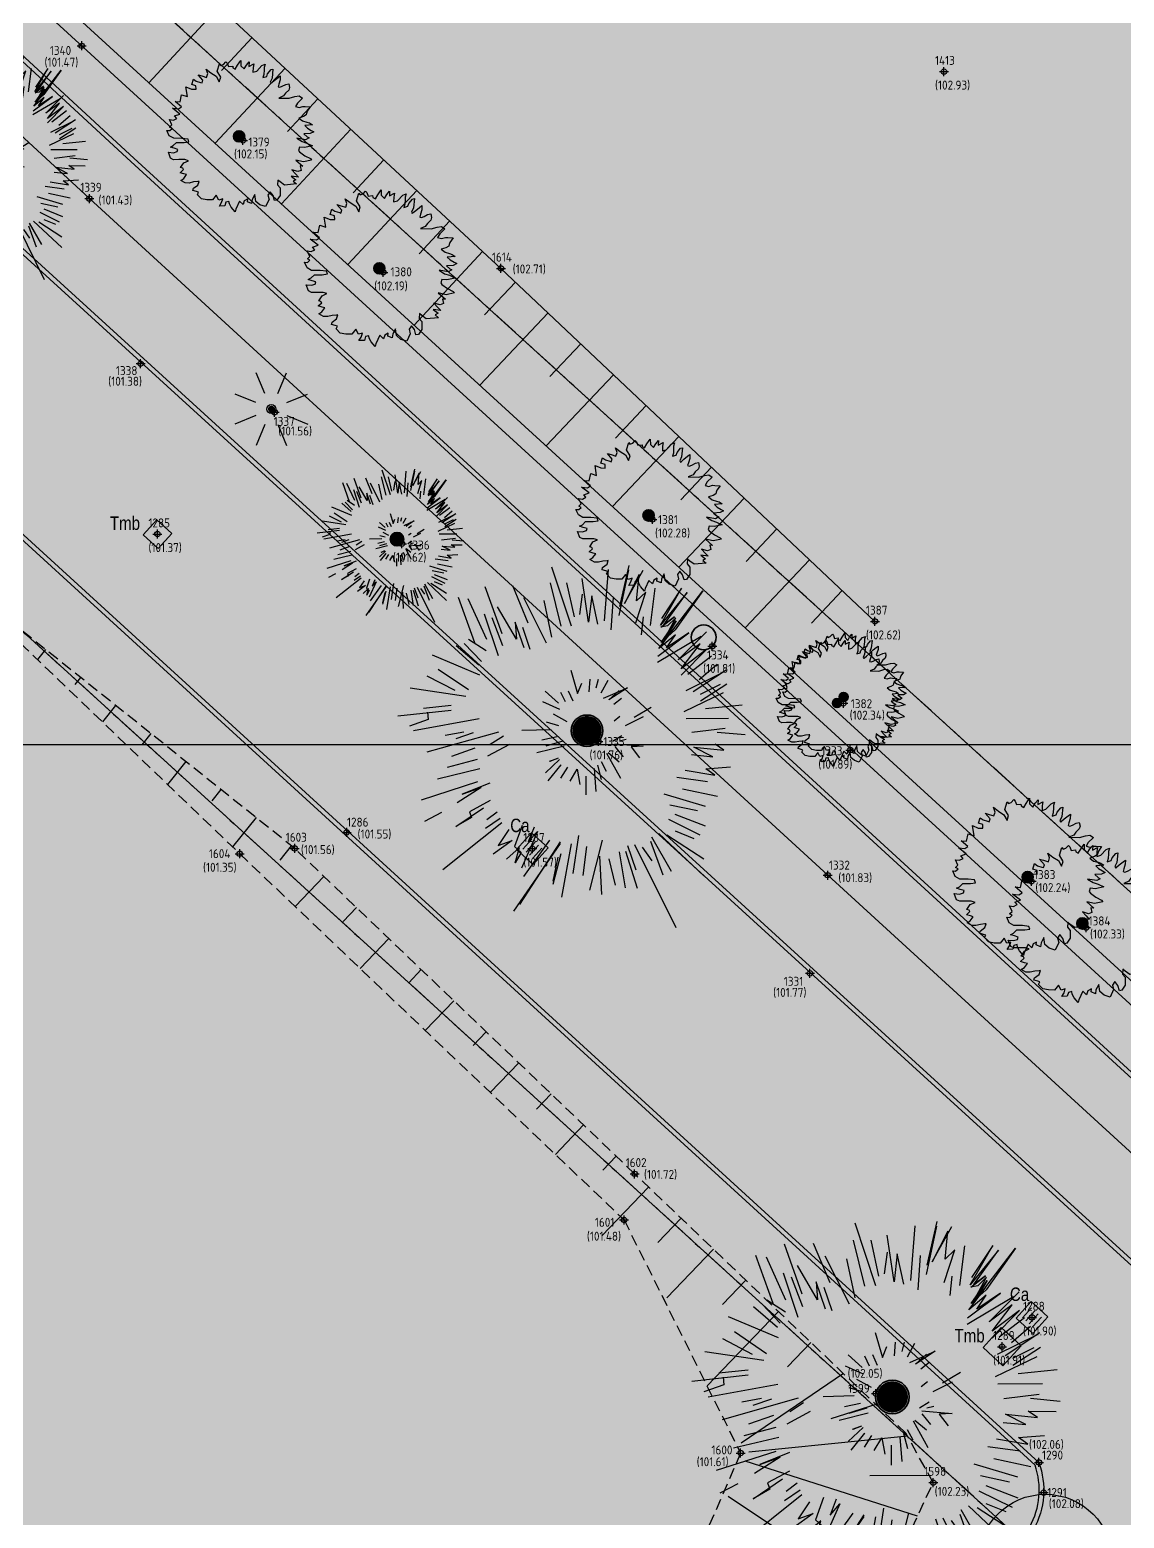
# Model space of a CAD drawing. Extents: x 9555 to 11275, y -8412 to -6382.
# Drawn here: x 10227.3 to 10251.66, y -8001.51 to -7968.39 of the extents above; entities that cross this region are included whole.
import ezdxf
from ezdxf.enums import TextEntityAlignment as Align

# ---------------------------------------------------------------- set-up
doc = ezdxf.new("R2010")
doc.units = 0
doc.header["$MEASUREMENT"] = 0
doc.header["$XCLIPFRAME"] = 2
doc.header["$PDMODE"] = 33
doc.header["$PDSIZE"] = 0.12
doc.linetypes.add('HIDDEN', pattern=[0.375, 0.25, -0.125])
doc.linetypes.add('PHANTOM2', pattern=[1.25, 0.625, -0.125, 0.125, -0.125, 0.125, -0.125])
doc.layers.get('0').update_dxf_attribs({"color": 53, "lineweight": 50})
for name, color, linetype in [('01_PROG', 7, 'Continuous'), ('02_CAT', 7, 'Continuous'), ('Conf Lotti-Retino', 253, 'Continuous'), ('Conf-N', 7, 'Continuous'), ('Conf-P', 2, 'Continuous'), ('GEI-Nome_P', 6, 'Continuous'), ('GEI-Punti', 7, 'Continuous'), ('Gei-Punti_3D', 3, 'Continuous'), ('GEI-Quote_P', 3, 'Continuous'), ('GEI-Simboli', 6, 'Continuous'), ('Immagine', 181, 'Continuous'), ('Ril-Aiuola_Retino', 85, 'Continuous'), ('Ril-Albero', 104, 'Continuous'), ('Ril-Fabbr_Retino', 8, 'Continuous'), ('Ril-Muro', 6, 'Continuous'), ('Ril-Palo_Lampione', 20, 'Continuous'), ('Ril-Strada', 4, 'Continuous'), ('Ril-Strada_Marciapiede', 4, 'Continuous'), ('Ril-Tomb_CADITOIA-Chiusino', 5, 'Continuous'), ('Ril-Tombino', 5, 'Continuous'), ('Ril_PQ1-Ciglio', 72, 'Continuous'), ('Ril_PQ1-Piede', 74, 'Continuous'), ('Ril_PQ1-Scarpate', 65, 'Continuous')]:
    doc.layers.add(name, color=color, linetype=linetype)
for name, color, linetype, lineweight in [('Conf Lotti', 2, 'PHANTOM2', 30), ('Fr02 Fgl. 957E', 150, 'Continuous', 30), ('Ril-Albero_Tronco', 3, 'Continuous', 35)]:
    doc.layers.add(name, color=color, linetype=linetype, lineweight=lineweight)
doc.layers.add('Gei-Nome_p(OFF)', color=251, linetype='Continuous', plot=False)
doc.styles.add('HELVLA', font='helvl', dxfattribs={"width": 0.8})
doc.styles.get("Standard").update_dxf_attribs({"font": 'isocp.shx'})
picture_1 = doc.add_image_def('image1.png', size_in_pixel=(3510, 4950))
picture_2 = doc.add_image_def('image2.png', size_in_pixel=(4950, 3510))
picture_3 = doc.add_image_def('image3.png', size_in_pixel=(3510, 4950))

# ---------------------------------------------------------------- blocks, each defined once
blk = doc.blocks.new('PALO-ILLUM01_15')
at = {"layer": 'Ril-Palo_Lampione'}
h = blk.add_hatch(color=256, dxfattribs=at)
edge = h.paths.add_edge_path()
edge.add_arc((0, 0), 0.075, 0, 360)
for p, q in [((-0.144, 0.346), (-0.335, 0.808)), ((0.144, 0.346), (0.335, 0.808)), ((-0.346, 0.144), (-0.808, 0.336)), ((0.346, 0.144), (0.808, 0.336)), ((-0.347, -0.143), (-0.809, -0.333)), ((0.347, -0.143), (0.809, -0.333)), ((-0.145, -0.346), (-0.338, -0.807)), ((0.145, -0.346), (0.338, -0.807))]:
    blk.add_line(p, q, dxfattribs=at)
at = {"layer": 'Ril-Palo_Lampione', "color": 7}
blk.add_circle((0, 0), 0.0997, dxfattribs=at)
blk = doc.blocks.new('TCa-a')
at = {"layer": 'Ril-Tomb_CADITOIA-Chiusino'}
for p, q in [((-0.15, 0.15), (0.15, 0.15)), ((-0.15, 0.05), (0.15, 0.05)), ((-0.15, -0.05), (0.15, -0.05)), ((-0.15, -0.15), (0.15, -0.15))]:
    blk.add_line(p, q, dxfattribs=at)
blk.add_lwpolyline([(-0.25, -0.25), (0.25, -0.25), (0.25, 0.25), (-0.25, 0.25)], close=True, dxfattribs=at)
blk = doc.blocks.new('ALB_CIPRESSO')
at = {"layer": 'Ril-Albero'}
for p, q in [((-0.157, 1.067), (-0.357, 1.67)), ((0.179, 1.12), (0.22, 1.646)), ((0.329, 1.177), (0.427, 1.642)), ((0.334, 1.267), (0.432, 1.687)), ((0.384, 1.3), (0.572, 1.638)), ((0.533, 1.593), (0.384, 1.3)), ((0.507, 1.324), (0.533, 1.593)), ((-0.867, 0.989), (-1.038, 1.469)), ((-0.599, 1.097), (-0.758, 1.477)), ((-0.263, 1.066), (-0.372, 1.508)), ((-0.129, 1.162), (-0.205, 1.509)), ((0.017, 1.108), (-0.048, 1.555)), ((0.649, 1.073), (0.697, 1.454)), ((0.75, 1.079), (0.965, 1.456)), ((0.965, 1.456), (0.76, 1.147)), ((-1.146, 0.898), (-1.311, 1.361)), ((-1.023, 0.932), (-1.211, 1.345)), ((-0.413, 0.892), (-0.645, 1.355)), ((-0.357, 0.954), (-0.438, 1.328)), ((-0.074, 1.185), (-0.047, 1.392)), ((0.048, 1.376), (0.017, 1.108)), ((0.112, 1.086), (0.048, 1.376)), ((0.247, 1.031), (0.272, 1.361)), ((0.498, 1.1), (0.602, 1.414)), ((0.602, 1.414), (0.507, 1.324)), ((1.021, 1.411), (0.75, 1.079)), ((0.773, 0.895), (1.184, 1.429)), ((0.783, 1.08), (1.021, 1.411)), ((1.184, 1.429), (0.901, 1.03)), ((-0.904, 0.765), (-1.047, 1.189)), ((-0.86, 0.866), (-0.969, 1.151)), ((-0.721, 0.934), (-0.913, 1.263)), ((0.555, 0.977), (0.576, 1.162)), ((0.755, 1.057), (0.895, 1.164)), ((0.895, 1.164), (0.783, 1.08)), ((0.784, 0.923), (0.906, 1.153)), ((0.906, 1.153), (0.823, 1.069)), ((-0.642, 0.845), (-0.733, 1.108)), ((-0.733, 1.108), (-0.721, 0.934)), ((-0.58, 0.829), (-0.654, 1.052)), ((0.735, 0.839), (0.901, 1.058)), ((0.823, 1.069), (0.755, 1.057)), ((0.757, 0.9), (0.912, 1.12)), ((0.901, 1.058), (0.757, 0.9)), ((0.912, 1.12), (0.773, 0.895)), ((0.901, 1.03), (0.784, 0.923)), ((0.931, 0.723), (1.22, 1.01)), ((-1.105, 0.669), (-1.336, 0.868)), ((-1.077, 0.708), (-1.252, 0.891)), ((-1.028, 0.815), (-1.208, 0.931)), ((0.719, 0.699), (1.165, 0.965)), ((0.724, 0.76), (1.041, 0.998)), ((0.902, 0.98), (0.735, 0.839)), ((1.041, 0.998), (0.813, 0.845)), ((0.813, 0.845), (0.902, 0.98)), ((1.154, 0.886), (0.931, 0.723)), ((0.96, 0.633), (1.154, 0.886)), ((-1.093, 0.568), (-1.576, 0.771)), ((0.96, 0.566), (1.222, 0.831)), ((1.222, 0.831), (0.96, 0.633)), ((1.028, 0.578), (1.272, 0.764)), ((-1.209, 0.416), (-1.519, 0.626)), ((-0.165, 0.619), (-0.096, 0.379)), ((1.012, 0.41), (1.391, 0.597)), ((1.085, 0.399), (1.419, 0.62)), ((1.145, 0.523), (1.329, 0.681)), ((-1.237, 0.349), (-1.803, 0.434)), ((-1.344, 0.409), (-1.63, 0.558)), ((-0.096, 0.379), (-0.052, 0.486)), ((0.022, 0.397), (0.032, 0.526)), ((0.094, 0.437), (0.116, 0.526)), ((0.145, 0.387), (0.217, 0.516)), ((0.168, 0.331), (0.413, 0.439)), ((0.413, 0.439), (0.224, 0.315)), ((1.158, 0.305), (1.426, 0.48)), ((1.158, 0.372), (1.364, 0.474)), ((-0.453, 0.298), (-0.279, 0.221)), ((-0.426, 0.405), (-0.291, 0.283)), ((-0.269, 0.395), (-0.224, 0.3)), ((-0.191, 0.407), (-0.145, 0.306)), ((0.224, 0.315), (0.329, 0.41)), ((0.274, 0.27), (0.352, 0.332)), ((0.991, 0.197), (1.393, 0.39)), ((-1.387, 0.208), (-1.929, 0.148)), ((-1.387, 0.258), (-1.667, 0.228)), ((-1.627, 0.189), (-1.621, 0.116)), ((-0.346, 0.171), (-0.205, 0.093)), ((0.276, 0.102), (0.337, 0.148)), ((0.394, 0.053), (0.578, 0.144)), ((0.482, 0.137), (0.655, 0.239)), ((1.209, 0.227), (1.584, 0.263)), ((-1.621, 0.116), (-1.811, 0.048)), ((-1.101, 0.12), (-1.771, -0.002)), ((-0.664, 0.006), (-0.367, 0.014)), ((-0.418, 0.092), (-0.289, 0.053)), ((1.014, 0.125), (1.445, 0.128)), ((1.071, -0.015), (1.412, 0.027)), ((-0.904, -0.013), (-1.636, -0.219)), ((-1.257, -0.015), (-1.447, -0.05)), ((-1.161, -0.02), (-1.34, -0.083)), ((-0.791, -0.14), (-1.014, -0.26)), ((-0.853, -0.057), (-0.987, -0.142)), ((-0.461, -0.093), (-0.305, -0.059)), ((-0.416, -0.155), (-0.243, -0.103)), ((0.26, -0.105), (0.355, -0.048)), ((0.283, -0.133), (0.574, -0.158)), ((0.333, -0.104), (0.4, -0.087)), ((1.397, -0.197), (1.307, -0.136)), ((1.307, -0.136), (1.576, -0.14)), ((1.328, -0.013), (1.614, -0.039)), ((-1.143, -0.177), (-1.383, -0.262)), ((-0.511, -0.222), (-0.232, -0.153)), ((-0.382, -0.311), (-0.303, -0.282)), ((-0.376, -0.311), (-0.292, -0.277)), ((0.2, -0.228), (0.342, -0.485)), ((0.217, -0.223), (0.329, -0.317)), ((0.283, -0.161), (0.368, -0.266)), ((0.574, -0.158), (0.451, -0.165)), ((0.451, -0.165), (0.536, -0.276)), ((1.067, -0.244), (1.285, -0.265)), ((1.089, -0.166), (1.397, -0.197)), ((1.285, -0.265), (1.089, -0.166)), ((-1.092, -0.389), (-1.527, -0.493)), ((-1.12, -0.294), (-1.427, -0.375)), ((-0.425, -0.429), (-0.281, -0.293)), ((-0.397, -0.512), (-0.264, -0.349)), ((-0.268, -0.484), (-0.196, -0.371)), ((-0.264, -0.349), (-0.264, -0.349)), ((-0.173, -0.516), (-0.101, -0.393)), ((-0.101, -0.393), (-0.072, -0.549)), ((0.072, -0.386), (0.091, -0.621)), ((0.106, -0.352), (0.146, -0.497)), ((0.144, -0.313), (0.196, -0.413)), ((1.001, -0.402), (1.304, -0.455)), ((1.214, -0.389), (1.465, -0.37)), ((1.304, -0.455), (1.214, -0.389)), ((-1.119, -0.523), (-1.693, -0.707)), ((-0.99, -0.534), (-1.274, -0.648)), ((-0.011, -0.465), (-0.01, -0.655)), ((0.918, -0.475), (1.231, -0.517)), ((-1.079, -0.579), (-1.324, -0.737)), ((-1.274, -0.648), (-1.079, -0.579)), ((-0.988, -0.713), (-1.2, -0.826)), ((0.785, -0.644), (1.205, -0.769)), ((0.975, -0.592), (1.333, -0.668)), ((-1.486, -0.834), (-1.658, -0.925)), ((-1.339, -0.978), (-1.055, -0.786)), ((-1.2, -0.826), (-1.177, -0.887)), ((-0.915, -0.83), (-1.021, -0.909)), ((0.847, -0.755), (1.127, -0.815)), ((0.898, -0.85), (1.207, -0.971)), ((-0.869, -0.941), (-1.47, -1.421)), ((-1.177, -0.887), (-1.339, -0.978)), ((-0.886, -0.897), (-1.037, -0.998)), ((-0.662, -0.968), (-0.739, -1.181)), ((-0.539, -0.983), (-0.599, -1.135)), ((0.831, -0.901), (1.151, -1.061)), ((-0.762, -1.119), (-0.956, -1.261)), ((-0.796, -1.008), (-0.907, -1.171)), ((-0.907, -1.171), (-0.762, -1.119)), ((-0.275, -1.133), (-0.69, -1.774)), ((-0.505, -1.028), (-0.67, -1.404)), ((-0.381, -1.117), (-0.647, -1.488)), ((-0.599, -1.135), (-0.505, -1.028)), ((-0.085, -1.07), (-0.144, -1.456)), ((0.156, -1.118), (0.025, -1.628)), ((0.648, -1.126), (0.774, -1.472)), ((0.659, -1.081), (0.858, -1.432)), ((0.732, -1.047), (1.194, -1.48)), ((0.816, -1.063), (1.192, -1.307)), ((0.899, -1.023), (1.09, -1.1)), ((-0.688, -1.192), (-0.822, -1.31)), ((-0.275, -1.149), (-0.751, -1.841)), ((-0.739, -1.181), (-0.671, -1.242)), ((-0.732, -1.349), (-0.688, -1.192)), ((-0.671, -1.242), (-0.732, -1.349)), ((-0.268, -1.256), (-0.35, -1.57)), ((-0.163, -1.154), (-0.259, -1.698)), ((-0.006, -1.181), (-0.043, -1.478)), ((0.129, -1.281), (0.149, -1.672)), ((0.33, -1.235), (0.389, -1.603)), ((0.392, -1.228), (0.512, -1.608)), ((0.414, -1.172), (0.499, -1.418)), ((0.486, -1.161), (0.907, -2.008)), ((0.565, -1.188), (0.661, -1.327)), ((-0.296, -1.289), (-0.35, -1.536)), ((0.224, -1.308), (0.288, -1.576))]:
    blk.add_line(p, q, dxfattribs=at)
at = {"layer": 'Ril-Albero', "const_width": 0.15, "flags": 128}
blk.add_lwpolyline([(-0.075, 0, 1), (0.075, 0, 1)], format="xyb", close=True, dxfattribs=at)
blk = doc.blocks.new('ALB_02Generico')
at = {"layer": 'Ril-Albero'}
blk.add_lwpolyline([(-0.088, 1.527), (-0.035, 1.617), (0.037, 1.727), (0.041, 1.607), (0.111, 1.534), (0.164, 1.623), (0.226, 1.697), (0.221, 1.593), (0.332, 1.652), (0.317, 1.564), (0.314, 1.459), (0.4, 1.486), (0.516, 1.609), (0.591, 1.64), (0.569, 1.567), (0.568, 1.515), (0.562, 1.411), (0.54, 1.338), (0.627, 1.365), (0.645, 1.425), (0.726, 1.519), (0.77, 1.532), (0.749, 1.328), (0.707, 1.236), (0.724, 1.204), (0.744, 1.224), (0.799, 1.274), (0.885, 1.34), (0.935, 1.378), (0.933, 1.286), (0.904, 1.189), (0.886, 1.128), (0.923, 1.117), (0.981, 1.139), (1.06, 1.181), (1.132, 1.199), (1.147, 1.115), (1.129, 1.055), (1.054, 0.985), (1.008, 0.92), (0.901, 0.872), (1.137, 0.868), (1.267, 0.907), (1.363, 0.919), (1.441, 0.869), (1.329, 0.757), (1.279, 0.68), (1.364, 0.654), (1.451, 0.681), (1.502, 0.678), (1.62, 0.669), (1.55, 0.571), (1.535, 0.523), (1.525, 0.487), (1.462, 0.453), (1.359, 0.418), (1.444, 0.353), (1.542, 0.324), (1.601, 0.306), (1.667, 0.259), (1.492, 0.245), (1.553, 0.188), (1.642, 0.134), (1.699, 0.104), (1.62, 0.062), (1.472, 0.054), (1.546, -0.009), (1.591, -0.035), (1.513, -0.077), (1.312, -0.043), (1.434, -0.119), (1.543, -0.152), (1.668, -0.216), (1.486, -0.254), (1.37, -0.245), (1.348, -0.318), (1.376, -0.353), (1.496, -0.442), (1.621, -0.507), (1.649, -0.541), (1.466, -0.579), (1.293, -0.539), (1.45, -0.679), (1.386, -0.673), (1.408, -0.773), (1.333, -0.802), (1.2, -0.762), (1.279, -0.852), (1.35, -0.926), (1.184, -0.902), (1.291, -0.987), (1.228, -1.022), (1.302, -1.083), (1.03, -1.107), (0.932, -1.037), (0.879, -0.994), (0.875, -1.099), (0.932, -1.17), (0.932, -1.342), (0.859, -1.451), (0.804, -1.461), (0.773, -1.345), (0.706, -1.26), (0.656, -1.337), (0.68, -1.437), (0.603, -1.599), (0.471, -1.559), (0.377, -1.478), (0.356, -1.326), (0.296, -1.439), (0.283, -1.528), (0.189, -1.487), (0.196, -1.423), (0.117, -1.465), (0.091, -1.549), (0.008, -1.471), (-0.074, -1.658), (-0.092, -1.719), (-0.179, -1.613), (-0.222, -1.535), (-0.231, -1.479), (-0.303, -1.496), (-0.328, -1.581), (-0.448, -1.585), (-0.399, -1.508), (-0.373, -1.423), (-0.46, -1.449), (-0.519, -1.339), (-0.604, -1.446), (-0.736, -1.445), (-0.859, -1.42), (-0.95, -1.327), (-0.921, -1.271), (-0.969, -1.256), (-1.053, -1.23), (-1.039, -1.182), (-0.938, -1.107), (-0.912, -1.023), (-0.94, -1.027), (-1.035, -1.037), (-1.135, -1.061), (-1.227, -1.059), (-1.328, -1.002), (-1.261, -0.957), (-1.196, -0.87), (-1.257, -0.852), (-1.342, -0.826), (-1.266, -0.757), (-1.283, -0.725), (-1.333, -0.71), (-1.26, -0.601), (-1.153, -0.553), (-1.237, -0.528), (-1.37, -0.528), (-1.49, -0.531), (-1.558, -0.497), (-1.61, -0.362), (-1.494, -0.372), (-1.407, -0.345), (-1.393, -0.296), (-1.478, -0.271), (-1.561, -0.245), (-1.498, -0.211), (-1.425, -0.141), (-1.253, -0.14), (-1.141, -0.122), (-1.163, -0.062), (-1.303, -0.046), (-1.488, -0.044), (-1.589, 0.013), (-1.644, 0.136), (-1.58, 0.13), (-1.525, 0.18), (-1.582, 0.21), (-1.529, 0.259), (-1.583, 0.382), (-1.496, 0.368), (-1.417, 0.41), (-1.467, 0.466), (-1.347, 0.508), (-1.519, 0.639), (-1.379, 0.624), (-1.312, 0.669), (-1.458, 0.793), (-1.342, 0.785), (-1.308, 0.946), (-1.175, 0.906), (-1.212, 1.128), (-1.083, 1.076), (-0.98, 1.071), (-0.982, 1.151), (-1.078, 1.18), (-1.042, 1.301), (-0.977, 1.255), (-0.879, 1.225), (-0.844, 1.215), (-0.826, 1.275), (-0.933, 1.401), (-0.848, 1.375), (-0.739, 1.342), (-0.714, 1.427), (-0.749, 1.53), (-0.642, 1.444), (-0.52, 1.368), (-0.452, 1.242), (-0.419, 1.35), (-0.499, 1.481), (-0.448, 1.65), (-0.42, 1.615), (-0.359, 1.636), (-0.302, 1.698), (-0.273, 1.663), (-0.243, 1.588), (-0.147, 1.598), (-0.145, 1.559)], close=True, dxfattribs=at)
at = {"layer": 'Ril-Albero', "const_width": 0.113, "flags": 128}
blk.add_lwpolyline([(-0.056, 0, 1), (0.056, 0, 1)], format="xyb", close=True, dxfattribs=at)
blk = doc.blocks.new('P-Lotto')
at = {"layer": 'Conf-N'}
blk.add_circle((0, 0), 1.5, dxfattribs=at)
at = {"layer": 'Conf-P'}
blk.add_point((0, 0), dxfattribs=at)
blk = doc.blocks.new('20043-1_Prog-Confini')
at = {"layer": 'Conf Lotti-Retino'}
h = blk.add_hatch(color=256, dxfattribs=at)
h.paths.add_polyline_path([(10440.904, -7860.831), (10481.594, -7897.835), (10443.955, -7939.223), (10455.053, -7949.315), (10501.476, -7898.267), (10547.189, -7848.002), (10411.97, -7725.031), (10340.578, -7745.23), (10225.512, -7871.756), (10219.572, -7866.354), (10165.524, -7925.785), (10195.694, -7953.18), (10249.907, -8002.481), (10270.622, -8021.32), (10278.897, -8012.22), (10188.639, -7930.138), (10307.726, -7799.19), (10366.912, -7853.014), (10397.984, -7881.272), (10388.565, -7891.63), (10401.881, -7903.74)])
h.paths.add_polyline_path([(10406.058, -7872.394), (10374.985, -7844.136), (10315.8, -7790.312), (10347.147, -7755.842), (10408.825, -7738.391), (10442.939, -7769.415), (10528.018, -7846.787), (10491.686, -7886.738), (10437.68, -7837.623)], flags=16)
for points in [[(10278.897, -8012.22), (10188.639, -7930.138), (10307.726, -7799.19), (10366.912, -7853.014), (10339.327, -7883.347), (10306.204, -7919.768), (10337.209, -7948.101)], [(10195.694, -7953.18), (10249.907, -8002.481), (10199.446, -8057.968), (10145.19, -8008.626)]]:
    blk.add_hatch(color=41, dxfattribs=at).paths.add_polyline_path(points)
at = {"layer": 'Conf Lotti'}
for p, q in [((10165.545, -7925.761), (10270.622, -8021.32)), ((10188.639, -7930.138), (10278.897, -8012.22))]:
    blk.add_line(p, q, dxfattribs=at)
at = {"layer": 'Conf-P'}
blk.add_blockref('P-Lotto', (10249.907, -8002.481), dxfattribs=at)
blk = doc.blocks.new('-Fgl. 957D Estratto Foglio Intero_PostFR1')
at = {"layer": 'Immagine'}
image = blk.add_image(picture_1, insert=(10047.107, -8052.467), size_in_units=(594.323, 838.148), rotation=0.001621, dxfattribs=at)
image.set_boundary_path([(307.502, 335.181), (3170.12, 4586.921)])
image.dxf.flags = 15
blk = doc.blocks.new('-Fgl. 957E Estratto Foglio Intero_PostFR2')
at = {"layer": 'Immagine'}
image = blk.add_image(picture_2, insert=(9917.284, -8422.509), size_in_units=(838.183, 594.348), rotation=0.00109, dxfattribs=at)
image.set_boundary_path([(308.756, 193.629), (4680.161, 3410.458)])
image.dxf.flags = 15
blk = doc.blocks.new('-Fgl. 958 Estratto Foglio Intero_PostFR3')
at = {"layer": 'Immagine'}
image = blk.add_image(picture_3, insert=(9716.786, -8308.175), size_in_units=(1485.814, 2095.379), rotation=-0.001044, dxfattribs=at)
image.set_boundary_path([(486.986, 415.0435), (2987.88, 4584.8433)])
image.dxf.flags = 15
blk = doc.blocks.new('- Fogli_Unione (Estratti_20043_SpostatoComeAll.957E_SuRIL_PostFR1-FR2-FR3 (2021-02-08)')
for name in ['-Fgl. 958 Estratto Foglio Intero_PostFR3', '-Fgl. 957D Estratto Foglio Intero_PostFR1', '-Fgl. 957E Estratto Foglio Intero_PostFR2']:
    blk.add_blockref(name, (0, 0))
blk = doc.blocks.new('2493-1_PostFRAZ')
at = {"layer": 'Fr02 Fgl. 957E'}
for p, q in [((10188.639, -7930.138), (10278.897, -8012.22)), ((10195.694, -7953.18), (10270.622, -8021.32))]:
    blk.add_line(p, q, dxfattribs=at)
at = {"layer": '02_CAT'}
blk.add_blockref('- Fogli_Unione (Estratti_20043_SpostatoComeAll.957E_SuRIL_PostFR1-FR2-FR3 (2021-02-08)', (2.401, 6.764), dxfattribs=at)

msp = doc.modelspace()

# ---------------------------------------------------------------- hatches: boundary and pattern name
at = {"layer": 'Ril-Aiuola_Retino'}
h = msp.add_hatch(dxfattribs=at)
h.set_pattern_fill('TEXTURE', color=256, scale=2, angle=90, style=0)
h.set_pattern_definition([(90, (-0.96, 1.44), (-1.52, 0.88), [0.08, -1.34, 0.06, -0.58, 0.12, -1.42]), (100, (-1.78, 1.06), (-1.90229523, 0.5378409), [0.14, -0.34, 0.18, -1.06, 0.1, -1.32]), (110, (-1.14, 0.86), (-1.47317502, 0.88980636), [0.16, -1.1, 0.14, -0.82, 0.1, -0.64]), (120, (-1.02, 1.44), (-1.69367912, -0.14646171), [0.1, -0.66, 0.08, -0.98, 0.06, -1.3]), (130, (-1.46, 0.88), (-1.442469036, 0.22557278), [0.08, -0.88, 0.06, -0.56, 0.16, -1.02]), (140, (-0.74, 1.18), (-1.57155663, -0.53498576), [0.04, -0.74, 0.1, -1.22, 0.12, -0.62]), (150, (-0.88, 1.24), (-1.49138439, -0.66315353), [0.1, -0.82, 0.04, -0.96, 0.08, -0.74]), (160, (-0.64, 1.02), (-1.43724565, -0.73261513), [0.06, -0.38, 0.12, -0.64, 0.08, -0.88]), (170, (-1.82, 1.12), (-1.09812967, -1.39043563), [0.14, -0.88, 0.06, -1.04, 0.12, -0.98]), (180, (-0.96, 1.24), (-0.74, -1.76), [0.12, -0.62, 0.08, -1.22, 0.04, -1.24]), (190, (-1.58, 0.92), (-0.96763527, -1.65314306), [0.14, -0.78, 0.12, -0.64, 0.14, -1.46]), (200, (-0.44, 0.78), (-0.54460759, -1.60293561), [0.16, -0.52, 0.08, -1.06, 0.12, -1.16]), (210, (-0.68, 0.24), (-0.18994845, -1.91099963), [0.1, -1.34, 0.12, -0.62, 0.14, -0.82]), (220, (-0.24, 0.68), (-0.47510721, -1.86071845), [0.06, -0.44, 0.08, -0.86, 0.16, -1.12]), (230, (-1.84, 0.08), (0.22803792, -1.47064568), [0.12, -0.72, 0.14, -0.62, 0.08, -0.84]), (240, (-0.12, 1.74), (0.80511506, -1.36549981), [0.08, -0.56, 0.16, -1.24, 0.14, -1.14]), (250, (-1.24, 0.42), (1.08285793, -1.58600716), [0.12, -0.84, 0.1, -0.76, 0.08, -1.22]), (260, (-0.76, 0.54), (1.12748777, -1.43762698), [0.18, -0.66, 0.12, -0.9, 0.16, -0.88])])
edge = h.paths.add_edge_path()
edge.add_line((10259.412, -8036.155), (10258.58, -8032.197))
edge.add_line((10258.58, -8032.197), (10239.684, -8052.804))
edge.add_arc((10242.749, -8046.806), 6.736, 242.9394, 268.5251)
edge.add_arc((10242.603, -8051.457), 2.083, 269.245, 315.7879)
edge.add_line((10244.096, -8052.909), (10259.412, -8036.155))
h.paths.add_polyline_path([(10251.447, -8041.591), (10251.109, -8041.959), (10250.74, -8041.621), (10251.078, -8041.253)], flags=16)
h.paths.add_polyline_path([(10245.366, -8049.14), (10245.661, -8049.41), (10245.39, -8049.705), (10245.095, -8049.435)], flags=16)
h.paths.add_polyline_path([(10244.65, -8049.772), (10245.092, -8050.178), (10244.687, -8050.62), (10244.244, -8050.215)], flags=16)
h.paths.add_polyline_path([(10269.441, -8025.245), (10266.977, -8022.999), (10262.341, -8028.09), (10266.226, -8028.752)])
edge = h.paths.add_edge_path()
edge.add_line((10271.388, -8020.3), (10261.139, -8010.739))
edge.add_line((10261.139, -8010.739), (10259.425, -8012.59))
edge.add_line((10259.425, -8012.59), (10271.136, -8023.438))
edge.add_arc((10269.751, -8021.748), 2.186, 309.3456, 401.473)
edge = h.paths.add_edge_path(flags=16)
edge.add_arc((10267.614, -8017.747), 0.0997, 0, 360)
edge = h.paths.add_edge_path(flags=17)
edge.add_arc((10255.088, -8012.547), 5.501, 56.9025, 77.9168)
edge.add_arc((10254.218, -8016.742), 9.785, 78.0771, 113.6808)
edge.add_line((10250.288, -8007.78), (10254.967, -8012.046))
edge.add_line((10254.967, -8012.046), (10256.742, -8010.105))
edge.add_line((10256.742, -8010.105), (10258.471, -8011.706))
edge.add_line((10258.471, -8011.706), (10260.199, -8009.84))
edge.add_line((10260.199, -8009.84), (10258.092, -8007.938))
h.paths.add_polyline_path([(10256.146, -8008.484), (10255.843, -8008.817), (10255.51, -8008.513), (10255.813, -8008.181)], flags=16)
edge = h.paths.add_edge_path()
edge.add_line((10298.967, -7983.808), (10298.738, -7984.06))
edge.add_line((10298.738, -7984.06), (10298.664, -7983.992))
edge.add_line((10298.664, -7983.992), (10292.912, -7990.377))
edge.add_line((10292.912, -7990.377), (10292.765, -7990.243))
edge.add_arc((10292.597, -7990.428), 0.25, 0, 47.8061, ccw=False)
edge.add_arc((10292.597, -7990.428), 0.25, 329.4094, 360, ccw=False)
edge.add_line((10292.812, -7990.556), (10297.291, -7994.822))
edge.add_line((10297.291, -7994.822), (10303.543, -7987.959))
edge.add_line((10303.543, -7987.959), (10298.967, -7983.808))
h.paths.add_polyline_path([(10299.539, -7989.409), (10300.856, -7990.634), (10299.543, -7992.025), (10298.237, -7990.809)], flags=16)
h.paths.add_polyline_path([(10321.783, -7967.974), (10317.067, -7963.766), (10301.474, -7980.912), (10301.547, -7980.979), (10301.318, -7981.23), (10305.91, -7985.369)])
edge = h.paths.add_edge_path()
edge.add_line((10265.277, -8002.447), (10265.209, -8002.52))
edge.add_line((10265.209, -8002.52), (10264.769, -8002.112))
edge.add_line((10264.769, -8002.112), (10261.848, -7999.404))
edge.add_line((10261.848, -7999.404), (10261.408, -7998.997))
edge.add_line((10261.408, -7998.997), (10261.476, -7998.923))
edge.add_line((10261.476, -7998.923), (10203.356, -7945.796))
edge.add_line((10203.356, -7945.796), (10203.086, -7946.743))
edge.add_line((10203.086, -7946.743), (10229.533, -7971.164))
edge.add_line((10229.533, -7971.164), (10245.964, -7986.219))
edge.add_line((10245.964, -7986.219), (10278.103, -8015.665))
edge.add_line((10278.103, -8015.665), (10286.373, -8006.762))
edge.add_line((10286.373, -8006.762), (10294.32, -7998.079))
edge.add_line((10294.32, -7998.079), (10289.941, -7993.688))
edge.add_arc((10289.793, -7993.486), 0.25, 227.8061, 306.1824, ccw=False)
edge.add_line((10289.625, -7993.671), (10289.772, -7993.804))
edge.add_line((10289.772, -7993.804), (10274.261, -8010.621))
edge.add_line((10274.261, -8010.621), (10273.965, -8010.352))
edge.add_line((10273.965, -8010.352), (10265.277, -8002.447))
edge = h.paths.add_edge_path(flags=16)
edge.add_arc((10242.302, -7981.911), 0.275, 0, 360)
edge = h.paths.add_edge_path(flags=17)
edge.add_line((10245.063, -7987.204), (10228.629, -7972.147))
edge.add_line((10228.629, -7972.147), (10203.796, -7949.214))
edge.add_arc((10217.172, -7941.37), 15.506, 210.3867, 217.4529)
edge.add_arc((10284.775, -7889.585), 100.664, 217.45291, 226.92031)
edge.add_line((10216.02, -7963.11), (10256.194, -7999.736))
edge.add_arc((10258.521, -7997.012), 3.583, 229.4939, 286.5396)
edge.add_line((10259.541, -8000.447), (10245.063, -7987.204))
edge = h.paths.add_edge_path(flags=16)
edge.add_arc((10253.58, -7995.958), 0.0997, 0, 360)
edge = h.paths.add_edge_path(flags=16)
edge.add_arc((10239.705, -7983.99), 0.35, 0, 360)
edge = h.paths.add_edge_path(flags=16)
edge.add_arc((10235.478, -7979.727), 0.15, 0, 360)
edge = h.paths.add_edge_path(flags=16)
edge.add_arc((10226.397, -7971.227), 0.225, 0, 360)
edge = h.paths.add_edge_path()
edge.add_arc((10267.197, -8005.311), 3.293, 165.3934, 214.5854)
edge.add_line((10264.485, -8007.18), (10274.383, -8016.541))
edge.add_arc((10275.946, -8013.899), 3.069, 239.3866, 294.7973)
edge.add_line((10277.233, -8016.685), (10264.01, -8004.48))
edge = h.paths.add_edge_path(flags=16)
edge.add_arc((10283.226, -8008.306), 0.6, 0, 360)
edge = h.paths.add_edge_path(flags=16)
edge.add_arc((10287.244, -8003.766), 0.6, 0, 360)
edge = h.paths.add_edge_path(flags=16)
edge.add_arc((10291.381, -7999.305), 0.6, 0, 360)
edge = h.paths.add_edge_path(flags=16)
edge.add_arc((10279.209, -8012.596), 0.6, 0, 360)
edge = h.paths.add_edge_path(flags=16)
edge.add_arc((10297.523, -7992.39), 0.6, 0, 360)
edge = h.paths.add_edge_path(flags=16)
edge.add_arc((10301.119, -7988.404), 0.6, 0, 360)
edge = h.paths.add_edge_path(flags=16)
edge.add_arc((10306.932, -7982.266), 0.6, 0, 360)
edge = h.paths.add_edge_path(flags=16)
edge.add_arc((10311.158, -7977.496), 0.6, 0, 360)
edge = h.paths.add_edge_path(flags=16)
edge.add_arc((10314.631, -7973.577), 0.6, 0, 360)
edge = h.paths.add_edge_path(flags=16)
edge.add_arc((10318.126, -7969.779), 0.6, 0, 360)
edge = h.paths.add_edge_path(flags=16)
edge.add_arc((10271.227, -8021.324), 0.6, 0, 360)
edge = h.paths.add_edge_path(flags=16)
edge.add_arc((10269.36, -8020.259), 0.6, 0, 360)
edge = h.paths.add_edge_path(flags=16)
edge.add_arc((10266.486, -8018.28), 0.6, 0, 360)
edge = h.paths.add_edge_path(flags=16)
edge.add_arc((10264.35, -8016.074), 0.6, 0, 360)
edge = h.paths.add_edge_path(flags=16)
edge.add_arc((10261.819, -8013.684), 0.6, 0, 360)
edge = h.paths.add_edge_path(flags=16)
edge.add_arc((10267.109, -8026.531), 0.6, 0, 360)
edge = h.paths.add_edge_path(flags=16)
edge.add_arc((10257.404, -8037.193), 0.6, 0, 360)
edge = h.paths.add_edge_path(flags=16)
edge.add_arc((10254.365, -8039.794), 0.6, 0, 360)
edge = h.paths.add_edge_path(flags=16)
edge.add_arc((10251.861, -8043.163), 0.6, 0, 360)
edge = h.paths.add_edge_path(flags=16)
edge.add_arc((10249.294, -8046.035), 0.6, 0, 360)
edge = h.paths.add_edge_path(flags=16)
edge.add_arc((10246.43, -8048.732), 0.6, 0, 360)
edge = h.paths.add_edge_path(flags=16)
edge.add_arc((10243.91, -8051.959), 0.6, 0, 360)
edge = h.paths.add_edge_path(flags=16)
edge.add_arc((10215.129, -7960.564), 0.0997, 0, 360)
edge = h.paths.add_edge_path(flags=16)
edge.add_arc((10232.68, -7976.833), 0.0997, 0, 360)
h.paths.add_polyline_path([(10309.344, -7979.167), (10309.838, -7979.582), (10308.79, -7980.78), (10308.305, -7980.356)], flags=16)
h.paths.add_polyline_path([(10310.819, -7971.025), (10311.278, -7971.412), (10310.874, -7971.89), (10310.415, -7971.503)], flags=16)
h.paths.add_polyline_path([(10320.934, -7967.544), (10321.416, -7967.972), (10320.336, -7969.142), (10319.863, -7968.704)], flags=16)
h.paths.add_polyline_path([(10253.409, -7996.504), (10253.173, -7996.762), (10252.914, -7996.527), (10253.15, -7996.268)], flags=16)
h.paths.add_polyline_path([(10274.479, -8011.144), (10274.183, -8010.874), (10273.813, -8011.281), (10274.109, -8011.55)], flags=16)
h.paths.add_polyline_path([(10274.51, -8010.548), (10275.024, -8011.023), (10275.499, -8010.508), (10274.984, -8010.034)], flags=16)
h.paths.add_polyline_path([(10310.453, -7978.784), (10310.157, -7978.515), (10309.787, -7978.922), (10310.083, -7979.191)], flags=16)
h.paths.add_polyline_path([(10311.015, -7979.556), (10310.719, -7979.287), (10310.349, -7979.694), (10310.645, -7979.963)], flags=16)
h.paths.add_polyline_path([(10310.776, -7972.084), (10311.22, -7972.488), (10311.624, -7972.044), (10311.18, -7971.64)], flags=16)
h.paths.add_polyline_path([(10309.729, -7972.048), (10310.247, -7972.519), (10310.718, -7972.002), (10310.2, -7971.531)], flags=16)
at = {"layer": 'Ril-Fabbr_Retino'}
h = msp.add_hatch(dxfattribs=at)
h.set_pattern_fill('ANSI31', color=256, scale=10, angle=47.7, style=2)
edge = h.paths.add_edge_path()
edge.add_line((10305.386, -8054.479), (10290.308, -8040.666))
edge.add_line((10290.308, -8040.666), (10263.029, -8070.6))
edge.add_line((10263.029, -8070.6), (10259.523, -8067.448))
edge.add_line((10259.523, -8067.448), (10252.452, -8075.052))
edge.add_line((10252.452, -8075.052), (10248.671, -8071.632))
edge.add_line((10248.671, -8071.632), (10237.968, -8083.327))
edge.add_line((10237.968, -8083.327), (10271.854, -8114.233))
edge.add_line((10271.854, -8114.233), (10368.885, -8009.057))
edge.add_line((10368.885, -8009.057), (10334.494, -7977.361))
edge.add_line((10334.494, -7977.361), (10323.743, -7989.061))
edge.add_line((10323.743, -7989.061), (10327.592, -7992.561))
edge.add_line((10327.592, -7992.561), (10320.648, -8000.292))
edge.add_line((10320.648, -8000.292), (10324.144, -8003.516))
edge.add_line((10324.144, -8003.516), (10296.805, -8033.49))
edge.add_line((10296.805, -8033.49), (10312.054, -8047.115))
edge.add_line((10305.364, -8054.458), (10310.811, -8048.501))
edge.add_line((10310.811, -8048.501), (10312.054, -8047.115))

# ---------------------------------------------------------------- linework, layer by layer
at = {"layer": 'Gei-Nome_p(OFF)'}
for p in [(10247.651, -7969.323), (10229.77, -7975.821), (10234.358, -7986.251), (10244.668, -7989.388)]:
    msp.add_point(p, dxfattribs=at)
at = {"layer": 'GEI-Punti'}
for p in [(10228.46, -7968.749), (10232.049, -7970.854), (10228.629, -7972.147), (10237.789, -7973.701), (10235.17, -7973.791), (10232.752, -7976.902), (10241.161, -7979.289), (10230.145, -7979.614), (10235.587, -7979.829), (10246.114, -7981.557), (10242.493, -7982.109), (10245.411, -7983.38), (10239.961, -7984.228), (10245.566, -7984.42), (10233.2, -7986.61), (10238.489, -7986.614), (10231.977, -7986.728), (10245.063, -7987.204), (10249.599, -7987.339), (10250.815, -7988.371), (10240.766, -7993.85), (10240.531, -7994.876), (10249.61, -7997.046), (10248.944, -7997.696), (10246.134, -7998.739), (10243.125, -8000.064), (10249.763, -8000.272), (10247.411, -8000.721), (10249.87, -8000.943)]:
    msp.add_point(p, dxfattribs=at)
at = {"layer": 'Gei-Punti_3D'}
for p in [(10228.46, -7968.749, 101.466), (10247.651, -7969.323, 102.93), (10232.049, -7970.854, 102.152), (10228.629, -7972.147, 101.429), (10237.789, -7973.701, 102.708), (10235.17, -7973.791, 102.194), (10229.77, -7975.821, 101.384), (10232.752, -7976.902, 101.562), (10241.161, -7979.289, 102.284), (10230.145, -7979.614, 101.365), (10235.587, -7979.829, 101.619), (10246.114, -7981.557, 102.624), (10242.493, -7982.109, 101.814), (10245.411, -7983.38, 102.343), (10239.961, -7984.228, 101.76), (10245.566, -7984.42, 101.885), (10234.358, -7986.251, 101.548), (10233.2, -7986.61, 101.562), (10238.489, -7986.614, 101.57), (10231.977, -7986.728, 101.346), (10245.063, -7987.204, 101.826), (10249.599, -7987.339, 102.235), (10250.815, -7988.371, 102.33), (10244.668, -7989.388, 101.769), (10240.766, -7993.85, 101.716), (10240.531, -7994.876, 101.477), (10249.61, -7997.046, 101.899), (10248.944, -7997.696, 101.911), (10246.134, -7998.739, 102.052), (10243.125, -8000.064, 101.614), (10249.763, -8000.272, 102.062), (10247.411, -8000.721, 102.231), (10249.87, -8000.943, 102.076)]:
    msp.add_point(p, dxfattribs=at)
at = {"layer": 'GEI-Simboli'}
for p, q in [((10228.46, -7968.849), (10228.46, -7968.649)), ((10228.36, -7968.749), (10228.56, -7968.749)), ((10247.551, -7969.323), (10247.751, -7969.323)), ((10247.651, -7969.423), (10247.651, -7969.223)), ((10231.949, -7970.854), (10232.149, -7970.854)), ((10232.049, -7970.954), (10232.049, -7970.754)), ((10228.629, -7972.247), (10228.629, -7972.047)), ((10228.529, -7972.147), (10228.729, -7972.147)), ((10235.17, -7973.891), (10235.17, -7973.691)), ((10237.689, -7973.701), (10237.889, -7973.701)), ((10237.789, -7973.801), (10237.789, -7973.601)), ((10235.07, -7973.791), (10235.27, -7973.791)), ((10229.67, -7975.821), (10229.87, -7975.821)), ((10229.77, -7975.921), (10229.77, -7975.721)), ((10232.652, -7976.902), (10232.852, -7976.902)), ((10232.752, -7977.002), (10232.752, -7976.802)), ((10241.061, -7979.289), (10241.261, -7979.289)), ((10241.161, -7979.389), (10241.161, -7979.189)), ((10230.045, -7979.614), (10230.245, -7979.614)), ((10230.145, -7979.715), (10230.145, -7979.515)), ((10235.487, -7979.829), (10235.687, -7979.829)), ((10235.587, -7979.929), (10235.587, -7979.729)), ((10246.014, -7981.557), (10246.214, -7981.557)), ((10246.114, -7981.657), (10246.114, -7981.457)), ((10242.393, -7982.109), (10242.593, -7982.109)), ((10242.493, -7982.209), (10242.493, -7982.009)), ((10245.411, -7983.48), (10245.411, -7983.28)), ((10245.311, -7983.38), (10245.511, -7983.38)), ((10239.862, -7984.228), (10240.061, -7984.228)), ((10239.961, -7984.328), (10239.961, -7984.128)), ((10245.466, -7984.42), (10245.666, -7984.42)), ((10245.566, -7984.52), (10245.566, -7984.32)), ((10234.258, -7986.251), (10234.458, -7986.251)), ((10234.358, -7986.351), (10234.358, -7986.151)), ((10233.1, -7986.61), (10233.3, -7986.61)), ((10233.2, -7986.71), (10233.2, -7986.51)), ((10238.389, -7986.614), (10238.589, -7986.614)), ((10238.489, -7986.715), (10238.489, -7986.515)), ((10231.877, -7986.728), (10232.077, -7986.728)), ((10231.977, -7986.828), (10231.977, -7986.628)), ((10244.963, -7987.204), (10245.163, -7987.204)), ((10245.063, -7987.305), (10245.063, -7987.105)), ((10249.599, -7987.439), (10249.599, -7987.239)), ((10249.499, -7987.339), (10249.699, -7987.339)), ((10250.815, -7988.471), (10250.815, -7988.271)), ((10250.715, -7988.371), (10250.915, -7988.371)), ((10244.568, -7989.388), (10244.768, -7989.388)), ((10244.668, -7989.488), (10244.668, -7989.288)), ((10240.666, -7993.85), (10240.866, -7993.85)), ((10240.766, -7993.95), (10240.766, -7993.75)), ((10240.431, -7994.876), (10240.631, -7994.876)), ((10240.531, -7994.976), (10240.531, -7994.776)), ((10249.51, -7997.046), (10249.71, -7997.046)), ((10249.61, -7997.146), (10249.61, -7996.946)), ((10248.844, -7997.696), (10249.044, -7997.696)), ((10248.944, -7997.796), (10248.944, -7997.596)), ((10246.034, -7998.739), (10246.234, -7998.739)), ((10246.134, -7998.839), (10246.134, -7998.639)), ((10243.025, -8000.064), (10243.225, -8000.064)), ((10243.125, -8000.164), (10243.125, -7999.964)), ((10249.763, -8000.372), (10249.763, -8000.172)), ((10249.663, -8000.272), (10249.863, -8000.272)), ((10247.311, -8000.721), (10247.511, -8000.721)), ((10247.411, -8000.821), (10247.411, -8000.621)), ((10249.87, -8001.043), (10249.87, -8000.843)), ((10249.77, -8000.943), (10249.97, -8000.943))]:
    msp.add_line(p, q, dxfattribs=at)
at = {"layer": 'Ril-Albero_Tronco'}
for centre, radius in [((10231.963, -7970.764), 0.125), ((10235.084, -7973.701), 0.125), ((10241.075, -7979.198), 0.125), ((10235.478, -7979.727), 0.15), ((10242.302, -7981.911), 0.275), ((10245.269, -7983.375), 0.1), ((10245.416, -7983.239), 0.1), ((10239.705, -7983.99), 0.35), ((10249.514, -7987.247), 0.125), ((10250.731, -7988.279), 0.125), ((10246.501, -7998.815), 0.375)]:
    msp.add_circle(centre, radius, dxfattribs=at)
at = {"layer": 'Ril-Muro'}
for p, q in [((10261.476, -7998.923), (10203.274, -7945.721)), ((10261.746, -7998.628), (10203.843, -7945.699))]:
    msp.add_line(p, q, dxfattribs=at)
at = {"layer": 'Ril-Strada'}
for points in [[(10203.551, -7948.988, 0.035952), (10204.783, -7950.86, 0.041334), (10215.952, -7963.184), (10256.128, -7999.811, 0.258626), (10259.627, -8000.525)], [(10203.796, -7949.214, 0.030842), (10204.862, -7950.799, 0.041333), (10216.02, -7963.11), (10256.194, -7999.736, 0.25418), (10259.541, -8000.447)], [(10222.247, -8032.202), (10242.211, -8010.476), (10246.787, -8005.415), (10248.669, -8003.049), (10249.561, -8001.707, 0.210706), (10249.677, -8000.329), (10206.144, -7960.565, 0.214496), (10201.345, -7959.562), (10201.323, -7959.465, -0.214737), (10206.207, -7960.488), (10249.763, -8000.272, -0.215069), (10249.647, -8001.758), (10248.75, -8003.108), (10246.864, -8005.48), (10242.285, -8010.543), (10222.321, -8032.269)]]:
    msp.add_lwpolyline(points, format="xyb", dxfattribs=at)
at = {"layer": 'Ril-Strada_Marciapiede'}
for points in [[(10278.109, -8015.806), (10245.896, -7986.293), (10229.465, -7971.238), (10202.973, -7946.775)], [(10278.103, -8015.665), (10245.964, -7986.219), (10229.533, -7971.164), (10203.041, -7946.701)], [(10278.175, -8017.555), (10263.927, -8004.404), (10259.627, -8000.525), (10245.063, -7987.204), (10228.629, -7972.147), (10203.551, -7948.988)]]:
    msp.add_lwpolyline(points, dxfattribs=at)
at = {"layer": 'Ril-Tombino'}
for points in [[(10230.463, -7979.6), (10230.16, -7979.932), (10229.827, -7979.629), (10230.131, -7979.297)], [(10249.368, -7997.676), (10248.964, -7998.12), (10248.52, -7997.715), (10248.925, -7997.272)]]:
    msp.add_lwpolyline(points, close=True, dxfattribs=at)
at = {"layer": 'Ril_PQ1-Ciglio'}
msp.add_lwpolyline([(10246.114, -7981.557), (10237.789, -7973.701), (10227.665, -7964.31), (10215.023, -7953.033), (10206.056, -7945.502), (10213.571, -7937.364), (10221.395, -7928.627)], dxfattribs=at)
at = {"layer": 'Ril_PQ1-Ciglio', "linetype": 'HIDDEN'}
msp.add_lwpolyline([(10230.951, -8014.754), (10233.457, -8016.931), (10240.657, -8009.052), (10246.308, -8003.09), (10247.411, -8000.721), (10246.802, -7999.623), (10240.766, -7993.85), (10233.2, -7986.61), (10225.207, -7980.228)], dxfattribs=at)
at = {"layer": 'Ril_PQ1-Piede', "linetype": 'HIDDEN'}
msp.add_lwpolyline([(10225.207, -7980.228), (10231.977, -7986.728), (10240.531, -7994.876), (10243.125, -8000.064), (10239.758, -8007.81), (10233.893, -8015.214), (10230.951, -8014.754)], dxfattribs=at)
at = {"layer": 'Ril_PQ1-Scarpate'}
for p, q in [((10231.518, -7967.884), (10229.956, -7969.569)), ((10232.251, -7968.564), (10231.571, -7969.298)), ((10232.984, -7969.245), (10231.432, -7970.918)), ((10233.717, -7969.925), (10233.037, -7970.658)), ((10234.45, -7970.605), (10232.908, -7972.267)), ((10235.184, -7971.285), (10234.504, -7972.018)), ((10235.917, -7971.965), (10234.384, -7973.617)), ((10236.65, -7972.645), (10235.97, -7973.378)), ((10237.383, -7973.325), (10235.861, -7974.966)), ((10238.114, -7974.008), (10237.427, -7974.735)), ((10238.841, -7974.694), (10237.323, -7976.303)), ((10239.568, -7975.381), (10238.882, -7976.108)), ((10240.296, -7976.067), (10238.799, -7977.653)), ((10241.023, -7976.753), (10240.337, -7977.48)), ((10241.75, -7977.439), (10240.276, -7979.002)), ((10242.478, -7978.126), (10241.791, -7978.853)), ((10243.205, -7978.812), (10241.752, -7980.352)), ((10243.932, -7979.498), (10243.246, -7980.226)), ((10244.66, -7980.185), (10243.228, -7981.701)), ((10245.387, -7980.871), (10244.701, -7981.598)), ((10227.652, -7982.18), (10227.473, -7982.404)), ((10228.433, -7982.804), (10228.309, -7982.959)), ((10229.215, -7983.428), (10228.922, -7983.795)), ((10229.996, -7984.052), (10229.795, -7984.304)), ((10230.778, -7984.676), (10230.371, -7985.186)), ((10231.559, -7985.3), (10231.357, -7985.553)), ((10232.341, -7985.924), (10231.819, -7986.576)), ((10233.122, -7986.548), (10232.867, -7986.867)), ((10233.85, -7987.232), (10233.21, -7987.902)), ((10234.573, -7987.924), (10234.276, -7988.234)), ((10235.295, -7988.615), (10234.658, -7989.281)), ((10236.018, -7989.306), (10235.741, -7989.596)), ((10236.74, -7989.998), (10236.106, -7990.661)), ((10237.463, -7990.689), (10237.171, -7990.995)), ((10238.185, -7991.381), (10237.554, -7992.04)), ((10238.908, -7992.072), (10238.583, -7992.412)), ((10239.63, -7992.763), (10239.002, -7993.42)), ((10240.353, -7993.455), (10240.055, -7993.766)), ((10241.075, -7994.146), (10240.039, -7995.23)), ((10241.798, -7994.837), (10241.28, -7995.379)), ((10242.521, -7995.528), (10241.484, -7996.612)), ((10243.244, -7996.219), (10242.725, -7996.761)), ((10243.966, -7996.911), (10242.379, -7998.571)), ((10244.689, -7997.602), (10244.171, -7998.144)), ((10245.412, -7998.293), (10243.137, -7999.84)), ((10246.134, -7998.984), (10245.129, -7999.302)), ((10246.839, -7999.689), (10243.306, -8000.041)), ((10247.065, -8001.465), (10243.225, -8000.247)), ((10247.324, -8000.564), (10246.001, -8000.567)), ((10246.166, -8003.24), (10242.847, -8001.032))]:
    msp.add_line(p, q, dxfattribs=at)

# ---------------------------------------------------------------- block references
at = {"layer": '01_PROG'}
msp.add_blockref('20043-1_Prog-Confini', (0, 0), dxfattribs=at)
at = {"layer": '02_CAT'}
msp.add_blockref('2493-1_PostFRAZ', (0, 0), dxfattribs=at)
at = {"layer": 'Ril-Albero'}
for name, p, xscale, yscale, zscale in [('ALB_CIPRESSO', (10226.397, -7971.227), 1.356532627736396, 1.356532627736396, 1.356532627736396), ('ALB_02Generico', (10231.963, -7970.764), 0.9780687657572826, 0.9780687657572826, 0.9780687657572826), ('ALB_02Generico', (10235.084, -7973.701), 1.013118795836034, 1.013118795836034, 1.013118795836034), ('ALB_02Generico', (10241.075, -7979.198), 0.9827247731389316, 0.9827247731389316, 0.9827247731389316), ('ALB_CIPRESSO', (10235.478, -7979.727), 0.9213065302617255, 0.9213065302617255, 0.9213065302617255), ('ALB_CIPRESSO', (10239.705, -7983.99), 2.180629558997791, 2.180629558997791, 2.180629558997791), ('ALB_02Generico', (10245.269, -7983.375), 0.8213108683037935, 0.8213108683037935, 0.8213108683037935), ('ALB_02Generico', (10245.416, -7983.239), 0.8218501718262538, 0.8218501718262538, 0.8218501718262538), ('ALB_02Generico', (10249.514, -7987.247), 1.015154741667514, 1.015154741667514, 1.015154741667514), ('ALB_02Generico', (10250.731, -7988.279), 1.024141433950308, 1.024141433950308, 1.024141433950308), ('ALB_CIPRESSO', (10246.501, -7998.815), 2.31446763516281, 2.31446763516281, 2.31446763516281)]:
    msp.add_blockref(name, p, dxfattribs=dict(at, xscale=xscale, yscale=yscale, zscale=zscale))
at = {"layer": 'Ril-Palo_Lampione'}
msp.add_blockref('PALO-ILLUM01_15', (10232.68, -7976.833), dxfattribs=at)
at = {"layer": 'Ril-Tomb_CADITOIA-Chiusino', "rotation": 227.6450969317196}
for p in [(10238.489, -7986.614), (10249.61, -7997.046)]:
    msp.add_blockref('TCa-a', p, dxfattribs=at)

# ---------------------------------------------------------------- texts
at = {"layer": 'GEI-Nome_P'}
for s, p in [('1340', (10227.75, -7968.952)), ('1379', (10232.168, -7970.99)), ('1339', (10228.429, -7971.997)), ('1614', (10237.589, -7973.551)), ('1380', (10235.332, -7973.878)), ('1338', (10229.221, -7976.076)), ('1337', (10232.732, -7977.207)), ('1285', (10229.945, -7979.465)), ('1381', (10241.287, -7979.392)), ('1336', (10235.73, -7979.958)), ('1387', (10245.914, -7981.407)), ('1334', (10242.379, -7982.403)), ('1382', (10245.577, -7983.488)), ('1335', (10240.069, -7984.332)), ('1333', (10244.921, -7984.536)), ('1286', (10234.363, -7986.124)), ('1603', (10233, -7986.46)), ('1287', (10238.289, -7986.465)), ('1604', (10231.291, -7986.825)), ('1332', (10245.09, -7987.081)), ('1383', (10249.652, -7987.29)), ('1384', (10250.869, -7988.322)), ('1331', (10244.086, -7989.666)), ('1602', (10240.566, -7993.7)), ('1601', (10239.881, -7995.028)), ('1288', (10249.41, -7996.896)), ('1289', (10248.744, -7997.546)), ('1599', (10245.514, -7998.724)), ('1600', (10242.476, -8000.094)), ('1290', (10249.833, -8000.208)), ('1598', (10247.211, -8000.571)), ('1291', (10249.95, -8001.041))]:
    msp.add_text(s, height=0.2, dxfattribs=at).set_placement(p)
at = {"layer": 'Gei-Nome_p(OFF)'}
msp.add_text('1413', height=0.2, dxfattribs=at).set_placement((10247.451, -7969.173))
at = {"layer": 'GEI-Quote_P'}
for s, p in [('(101.47)', (10227.632, -7969.213)), ('(102.93)', (10247.451, -7969.723)), ('(102.15)', (10231.849, -7971.254)), ('(101.43)', (10228.833, -7972.281)), ('(102.71)', (10238.051, -7973.815)), ('(102.19)', (10234.97, -7974.191)), ('(101.38)', (10229.049, -7976.313)), ('(101.56)', (10232.835, -7977.42)), ('(102.28)', (10241.219, -7979.689)), ('(101.37)', (10229.945, -7980.015)), ('(101.62)', (10235.387, -7980.229)), ('(102.62)', (10245.914, -7981.957)), ('(101.81)', (10242.289, -7982.703)), ('(102.34)', (10245.551, -7983.743)), ('(101.76)', (10239.762, -7984.628)), ('(101.89)', (10244.854, -7984.835)), ('(101.55)', (10234.599, -7986.389)), ('(101.56)', (10233.338, -7986.735)), ('(101.35)', (10231.159, -7987.128)), ('(101.57)', (10238.289, -7987.015)), ('(101.83)', (10245.299, -7987.36)), ('(102.24)', (10249.684, -7987.581)), ('(102.33)', (10250.901, -7988.613)), ('(101.77)', (10243.848, -7989.912)), ('(101.72)', (10240.973, -7993.962)), ('(101.48)', (10239.703, -7995.338)), ('(101.90)', (10249.41, -7997.446)), ('(101.91)', (10248.744, -7998.096)), ('(102.05)', (10245.506, -7998.389)), ('(102.06)', (10249.542, -7999.97)), ('(101.61)', (10242.146, -8000.356)), ('(102.23)', (10247.443, -8001.015)), ('(102.08)', (10249.983, -8001.289))]:
    msp.add_text(s, height=0.2, dxfattribs=at).set_placement(p)
at = {"layer": 'Ril-Tomb_CADITOIA-Chiusino', "style": 'HELVLA', "width": 0.8}
for p in [(10238.212, -7986.097), (10249.333, -7996.529)]:
    msp.add_text('Ca', height=0.3, dxfattribs=at).set_placement(p, align=Align.MIDDLE)
at = {"layer": 'Ril-Tombino', "style": 'HELVLA', "width": 0.8}
for p in [(10229.422, -7979.365), (10248.221, -7997.446)]:
    msp.add_text('Tmb', height=0.3, dxfattribs=at).set_placement(p, align=Align.MIDDLE)

doc.saveas('drawing.dxf')
